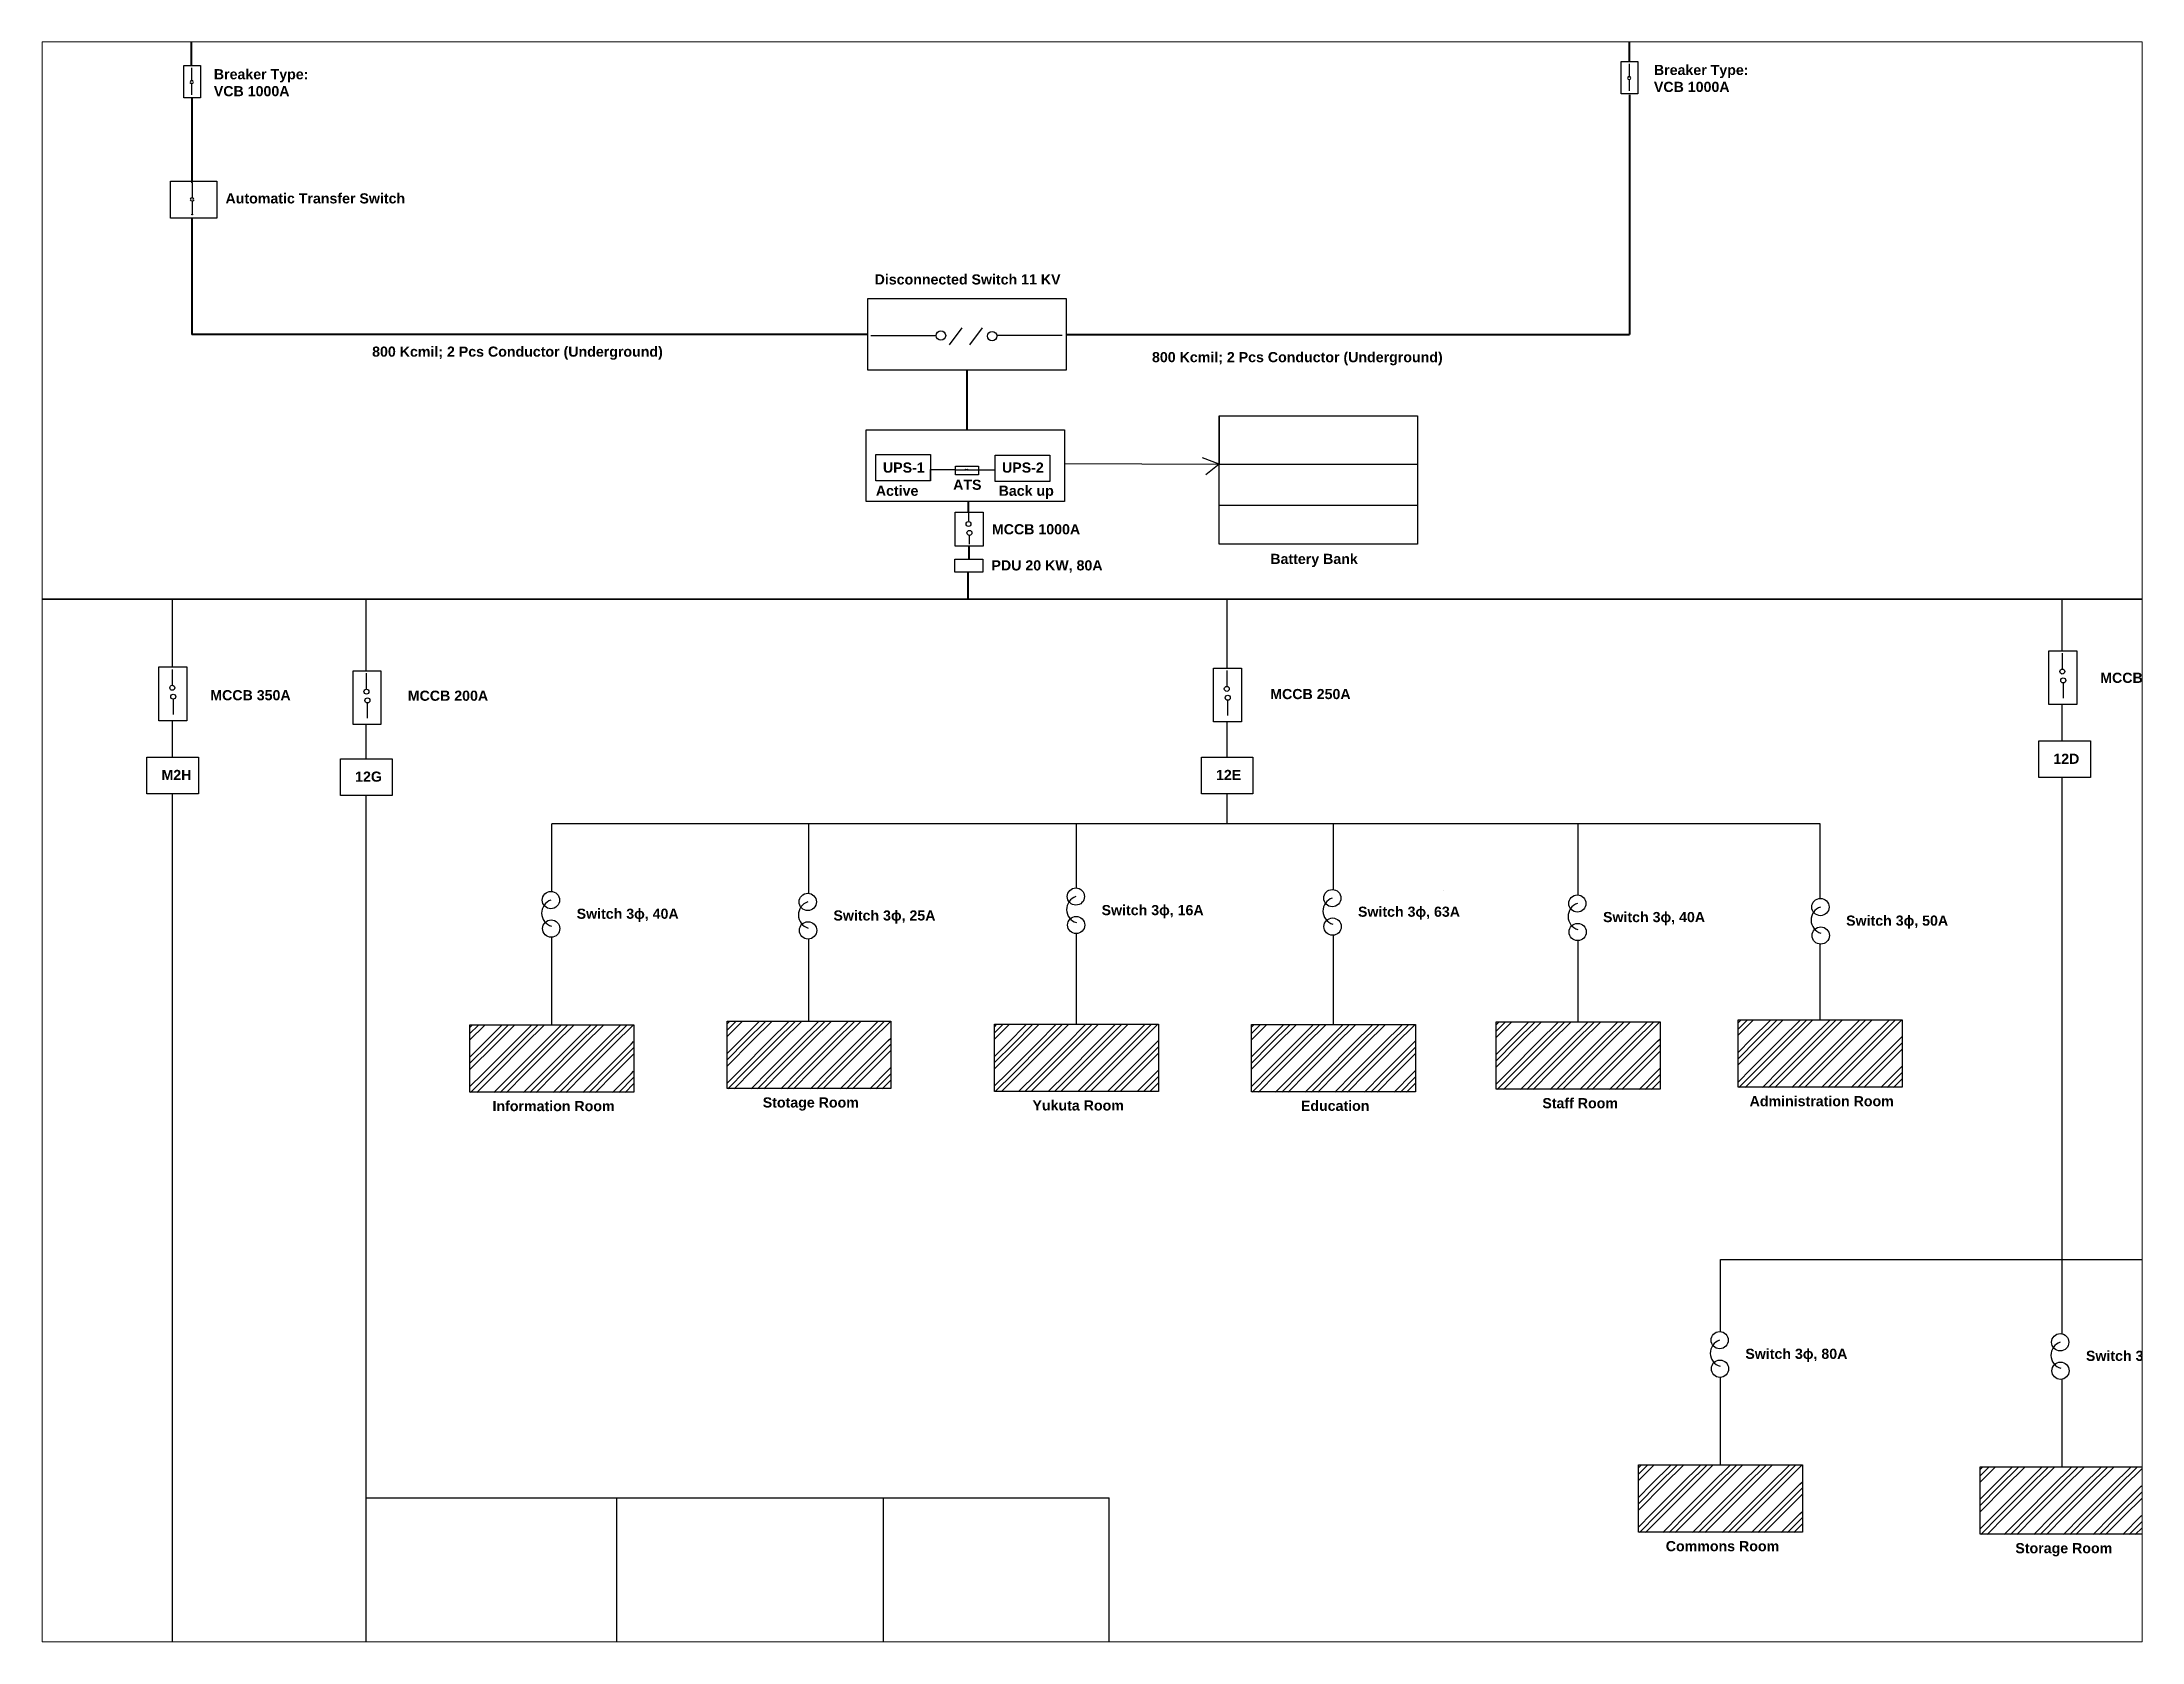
# Paper-space layout 'Layout1' of a CAD drawing. Header units: inches. Extents: x 1.05 to 9.45, y 0.8 to 7.2.
# The model-space entities are those that its viewports show. They can reach past a viewport. Long polylines and large blocks are cut down to what shows.
import ezdxf

# ---------------------------------------------------------------- set-up
doc = ezdxf.new("R2010")
doc.units = ezdxf.units.IN
doc.header["$MEASUREMENT"] = 0
doc.styles.get("Standard").update_dxf_attribs({"font": 'arialbd.ttf'})

msp = doc.modelspace()

# ---------------------------------------------------------------- hatches: boundary and pattern name
at = {"true_color": 0xc7c8ca}
h = msp.add_hatch(dxfattribs=at)
h.set_pattern_fill('GOST_GROUND', color=9, scale=2.891733)
h.set_pattern_definition([(45, (9518.717, 5986.904), (40.895287, 0), [57.83467]), (45, (9527.392, 5986.904), (40.895287, 0), [57.83467]), (45, (9536.067, 5986.904), (40.895287, 0), [57.83467])])
h.paths.add_polyline_path([(-3932.3, -1715.9), (-4158.5, -1715.9), (-4158.5, -1808.8), (-3932.3, -1808.8)])
h = msp.add_hatch(dxfattribs=at)
h.set_pattern_fill('GOST_GROUND', color=9, scale=2.891733)
h.set_pattern_definition([(45, (9873.54, 5991.866), (40.895287, 0), [57.83467]), (45, (9882.216, 5991.866), (40.895287, 0), [57.83467]), (45, (9890.89, 5991.866), (40.895287, 0), [57.83467])])
h.paths.add_polyline_path([(-3577.5, -1710.9), (-3803.7, -1710.9), (-3803.7, -1803.8), (-3577.5, -1803.8)])
h = msp.add_hatch(dxfattribs=at)
h.set_pattern_fill('GOST_GROUND', color=9, scale=2.891733)
h.set_pattern_definition([(45, (10242.328, 5987.83), (40.895287, 0), [57.83467]), (45, (10251.003, 5987.83), (40.895287, 0), [57.83467]), (45, (10259.68, 5987.83), (40.895287, 0), [57.83467])])
h.paths.add_polyline_path([(-3208.7, -1714.9), (-3434.9, -1714.9), (-3434.9, -1807.8), (-3208.7, -1807.8)])
h = msp.add_hatch(dxfattribs=at)
h.set_pattern_fill('GOST_GROUND', color=9, scale=2.891733)
h.set_pattern_definition([(45, (10596.797, 5987.253), (40.895287, 0), [57.83467]), (45, (10605.472, 5987.253), (40.895287, 0), [57.83467]), (45, (10614.147, 5987.253), (40.895287, 0), [57.83467])])
h.paths.add_polyline_path([(-2854.2, -1715.5), (-3080.4, -1715.5), (-3080.4, -1808.4), (-2854.2, -1808.4)])
h = msp.add_hatch(dxfattribs=at)
h.set_pattern_fill('GOST_GROUND', color=9, scale=2.891733)
h.set_pattern_definition([(45, (10934.677, 5990.882), (40.895287, 0), [57.83467]), (45, (10943.352, 5990.882), (40.895287, 0), [57.83467]), (45, (10952.027, 5990.882), (40.895287, 0), [57.83467])])
h.paths.add_polyline_path([(-2516.3, -1711.9), (-2742.5, -1711.9), (-2742.5, -1804.8), (-2516.3, -1804.8)])
h = msp.add_hatch(dxfattribs=at)
h.set_pattern_fill('GOST_GROUND', color=9, scale=2.891733)
h.set_pattern_definition([(45, (11268.307, 5993.722), (40.895287, 0), [57.83467]), (45, (11276.982, 5993.722), (40.895287, 0), [57.83467]), (45, (11285.657, 5993.722), (40.895287, 0), [57.83467])])
h.paths.add_polyline_path([(-2182.7, -1709), (-2408.9, -1709), (-2408.9, -1801.9), (-2182.7, -1801.9)])
h = msp.add_hatch(dxfattribs=at)
h.set_pattern_fill('GOST_GROUND', color=9, scale=2.891733)
h.set_pattern_definition([(45, (11130.96, 5379.9), (40.895287, 0), [57.83467]), (45, (11139.635, 5379.9), (40.895287, 0), [57.83467]), (45, (11148.31, 5379.9), (40.895287, 0), [57.83467])])
h.paths.add_polyline_path([(-2320.1, -2322.9), (-2546.3, -2322.9), (-2546.3, -2415.8), (-2320.1, -2415.8)])
h = msp.add_hatch(dxfattribs=at)
h.set_pattern_fill('GOST_GROUND', color=9, scale=2.891733)
h.set_pattern_definition([(45, (11601.827, 5377.066), (40.895287, 0), [57.83467]), (45, (11610.502, 5377.066), (40.895287, 0), [57.83467]), (45, (11619.177, 5377.066), (40.895287, 0), [57.83467])])
h.paths.add_polyline_path([(-1849.2, -2325.7), (-2075.4, -2325.7), (-2075.4, -2418.6), (-1849.2, -2418.6)])

# ---------------------------------------------------------------- linework, layer by layer
at = {"lineweight": 40}
for p, q in [((-4541.9, -392.4), (-4541.9, -314.3)), ((-2559.1, -315.3), (-2559.1, -387)), ((-2558.4, -433.1), (-2558.4, -763.3)), ((-4541.3, -552), (-4541.3, -436.9)), ((-4541.6, -603), (-4541.6, -763.3)), ((-3609.2, -763.3), (-4541.6, -763.3)), ((-3335.5, -763.3), (-2558.4, -763.3)), ((-3472, -895), (-3472, -813.6)), ((-3470.5, -1008.5), (-3470.5, -993.6)), ((-3469.6, -1072.8), (-3469.6, -1055.3)), ((-3470.8, -1128.7), (-3470.8, -1091.5))]:
    msp.add_line(p, q, dxfattribs=at)
for p, q in [((-4541.9, -395.5), (-4541.8, -413.2)), ((-2559.2, -390), (-2559.2, -407.8)), ((-4541.8, -417), (-4541.8, -432.7)), ((-2559.2, -411.6), (-2559.2, -427.3)), ((-4541.3, -554.4), (-4541.2, -574.9)), ((-4541.2, -579.2), (-4541.2, -597.3)), ((-4541.6, -597.7), (-4541.6, -598)), ((-3604.8, -764.9), (-3514.8, -764.9)), ((-3430.9, -764.6), (-3340.9, -764.6)), ((-3337.7, -895), (-3337.7, -941.4)), ((-3124.7, -875.5), (-3124.7, -942.4)), ((-3522.5, -965.4), (-3522.5, -949.5)), ((-3522.5, -949.5), (-3488.4, -949.5)), ((-3487.2, -950.1), (-3474.4, -950.1)), ((-3471.5, -950), (-3457.4, -950)), ((-3456.5, -950.1), (-3433.6, -950.1)), ((-3337.7, -941.4), (-3124.7, -942.4)), ((-3124.7, -942.4), (-3147.6, -933.7)), ((-3124.7, -942.4), (-3143.1, -956.9)), ((-3124.7, -942.4), (-2851, -942.4)), ((-3470.5, -1008.5), (-3470.5, -1021.1)), ((-3124.7, -1052.9), (-3124.7, -998.7)), ((-3124.7, -998.7), (-2851, -998.7)), ((-3469.2, -1040.4), (-3469.2, -1052.8)), ((-1961.8, -1203.2), (-1961.8, -1224.6)), ((-4568.7, -1225.6), (-4568.7, -1247)), ((-4300.9, -1230.8), (-4300.9, -1252.2)), ((-3114.2, -1227), (-3114.2, -1248.4)), ((-1960.5, -1243.8), (-1960.5, -1265.3)), ((-4567.4, -1266.3), (-4567.4, -1287.7)), ((-4299.6, -1271.5), (-4299.6, -1292.9)), ((-3112.9, -1267.7), (-3112.9, -1289.1)), ((-2815.3, -1530.2), (-2815.3, -1530.2))]:
    msp.add_line(p, q)
at = {"lineweight": 35}
msp.add_line((-5806.1, -1128.7), (-1135.4, -1128.7), dxfattribs=at)
at = {"lineweight": 30}
for p, q in [((-4568, -1222), (-4568, -1128.7)), ((-4301, -1227.3), (-4301, -1128.7)), ((-3113.5, -1223.5), (-3113.5, -1128.7)), ((-1962, -1199.6), (-1962, -1128.7)), ((-1962, -1323.9), (-1962, -1273.9)), ((-4568, -1346.3), (-4568, -1296.3)), ((-4301, -1348.6), (-4301, -1301.5)), ((-3113.5, -1346.3), (-3113.5, -1297.8)), ((-1962, -2141.9), (-1962, -1374.6)), ((-4568, -3246.2), (-4568, -1396.9)), ((-4301, -2658.4), (-4301, -1399.2)), ((-3113.5, -1438.2), (-3113.5, -1396.9)), ((-2295.5, -1438.2), (-4045.1, -1438.2)), ((-4045.1, -1531.8), (-4045.1, -1438.2)), ((-3690.3, -1534.4), (-3690.3, -1438.2)), ((-3321.5, -1526.9), (-3321.5, -1438.2)), ((-2967, -1529.1), (-2967, -1438.2)), ((-2629.2, -1536.5), (-2629.2, -1438.2)), ((-2295.5, -1541.3), (-2295.5, -1438.2)), ((-3321.5, -1714.8), (-3321.5, -1589.9)), ((-2967, -1715.4), (-2967, -1592)), ((-4045.1, -1715.7), (-4045.1, -1594.8)), ((-3690.3, -1710.7), (-3690.3, -1597.2)), ((-2629.2, -1711.7), (-2629.2, -1599.4)), ((-2295.5, -1708.9), (-2295.5, -1604.3)), ((-2432.9, -2039.3), (-1513.8, -2039.3)), ((-2432.9, -2138.9), (-2432.9, -2039.3)), ((-2432.9, -2322.7), (-2432.9, -2201.8)), ((-1962, -2325.5), (-1962, -2204.5)), ((-4301, -2368.3), (-3276.3, -2368.3)), ((-3955.2, -2662.3), (-3955.2, -2368.3)), ((-3587.7, -2662.3), (-3587.7, -2368.3)), ((-3276.3, -2662.5), (-3276.3, -2368.3))]:
    msp.add_line(p, q, dxfattribs=at)
for points in [[(-4552.6, -392.4), (-4529.6, -392.4), (-4529.6, -436.9), (-4552.6, -436.9)], [(-2570, -387), (-2546.9, -387), (-2546.9, -431.5), (-2570, -431.5)], [(-4570.9, -552), (-4507, -552), (-4507, -603), (-4570.9, -603)], [(-3609.2, -714), (-3335.5, -714), (-3335.5, -812.6), (-3609.2, -812.6)], [(-3611.4, -895), (-3337.7, -895), (-3337.7, -993.6), (-3611.4, -993.6)], [(-3124.7, -875.5), (-2851, -875.5), (-2851, -1052.9), (-3124.7, -1052.9)], [(-3598.2, -929.2), (-3522.5, -929.2), (-3522.5, -965.4), (-3598.2, -965.4)], [(-3488.4, -945.2), (-3456.5, -945.2), (-3456.5, -956.9), (-3488.4, -956.9)], [(-3433.6, -930.1), (-3358, -930.1), (-3358, -966.3), (-3433.6, -966.3)], [(-3488.7, -1008.5), (-3450.3, -1008.5), (-3450, -1055.3), (-3488.5, -1055.3)], [(-3489, -1073.2), (-3450.6, -1073.2), (-3450.6, -1091.3), (-3489, -1091.3)], [(-1980, -1199.6), (-1941.6, -1199.6), (-1941.6, -1273.9), (-1980, -1273.9)], [(-4586.9, -1222), (-4548.5, -1222), (-4548.5, -1296.3), (-4586.9, -1296.3)], [(-4319.1, -1227.3), (-4280.7, -1227.3), (-4280.7, -1301.5), (-4319.1, -1301.5)], [(-3132.4, -1223.5), (-3093.9, -1223.5), (-3093.9, -1297.8), (-3132.4, -1297.8)], [(-1994.1, -1323.9), (-1922.9, -1323.9), (-1922.9, -1374.6), (-1994.1, -1374.6)], [(-4603.6, -1346.3), (-4532.3, -1346.3), (-4532.3, -1396.9), (-4603.6, -1396.9)], [(-4336.5, -1348.6), (-4265.2, -1348.6), (-4265.2, -1399.2), (-4336.5, -1399.2)], [(-3149.1, -1346.3), (-3077.9, -1346.3), (-3077.9, -1396.9), (-3149.1, -1396.9)], [(-2408.6, -1708.9), (-2182.4, -1708.9), (-2182.4, -1801.8), (-2408.6, -1801.8)], [(-4158.2, -1715.7), (-3932, -1715.7), (-3932, -1808.6), (-4158.2, -1808.6)], [(-3803.4, -1710.7), (-3577.2, -1710.7), (-3577.2, -1803.6), (-3803.4, -1803.6)], [(-3434.6, -1714.8), (-3208.4, -1714.8), (-3208.4, -1807.7), (-3434.6, -1807.7)], [(-3080.1, -1715.4), (-2853.9, -1715.4), (-2853.9, -1808.3), (-3080.1, -1808.3)], [(-2742.3, -1711.7), (-2516.1, -1711.7), (-2516.1, -1804.6), (-2742.3, -1804.6)], [(-2546, -2322.7), (-2319.8, -2322.7), (-2319.8, -2415.6), (-2546, -2415.6)], [(-2075.1, -2325.5), (-1848.9, -2325.5), (-1848.9, -2418.4), (-2075.1, -2418.4)]]:
    msp.add_lwpolyline(points, close=True)
for points in [[(-3479.6, -754.2), (-3497.1, -777.6)], [(-3451.4, -754.5), (-3468.9, -777.8)]]:
    msp.add_lwpolyline(points)
for centre, radius in [((-4541.3, -553.9), 0.472), ((-4541.2, -597.9), 0.472), ((-3508.3, -764.9), 6.53), ((-3437.7, -765.7), 6.53), ((-3474.4, -950.1), 0.73), ((-3471.9, -950.1), 0.73), ((-3470.3, -1024.9), 3.44), ((-3469, -1037.1), 3.44), ((-1961.6, -1228.4), 3.44), ((-1960.3, -1240.6), 3.44), ((-4568.5, -1250.8), 3.44), ((-4567.2, -1263), 3.44), ((-4300.7, -1256.1), 3.44), ((-4299.4, -1268.2), 3.44), ((-3114, -1252.3), 3.44), ((-3112.7, -1264.5), 3.44), ((-4046.3, -1543.6), 11.9), ((-3692, -1546.1), 11.9), ((-3322.2, -1538.7), 11.9), ((-2968.5, -1540.9), 11.9), ((-2630.5, -1548.3), 11.9), ((-2295.2, -1553.2), 11.9), ((-4045.9, -1582.9), 11.9), ((-3691.6, -1585.4), 11.9), ((-3321.8, -1578), 11.9), ((-2968.1, -1580.2), 11.9), ((-2630.1, -1587.6), 11.9), ((-2294.8, -1592.5), 11.9), ((-2434.2, -2150.6), 11.9), ((-1964.5, -2153.5), 11.9), ((-2433.8, -2190), 11.9), ((-1964.1, -2192.8), 11.9)]:
    msp.add_circle(centre, radius)
for centre, radius, start, end in [((-4541.8, -415.7), 2.44, 21.048, 157.3628), ((-4541.7, -414.1), 2.94, 213.8852, 324.6283), ((-2559, -408.7), 2.94, 213.8852, 324.6283), ((-2559.2, -410.3), 2.44, 21.048, 157.3628), ((-4541.1, -575.9), 3.39, 213.8852, 324.6283), ((-4541.2, -577.7), 2.81, 21.048, 157.3628), ((-4040.2, -1561.5), 18.9, 108.6696, 253.4394), ((-3686, -1564), 18.9, 108.6696, 253.4394), ((-3316.1, -1556.6), 18.9, 108.6696, 253.4394), ((-2962.5, -1558.7), 18.9, 108.6696, 253.4394), ((-2624.4, -1566.1), 18.9, 108.6696, 253.4394), ((-2289.2, -1571.1), 18.9, 108.6696, 253.4394), ((-2428.2, -2168.5), 18.9, 108.6696, 253.4394), ((-1958.4, -2171.3), 18.9, 108.6696, 253.4394)]:
    msp.add_arc(centre, radius, start, end)

# ---------------------------------------------------------------- texts
msp.add_text('G', height=1.3).set_placement((-4541.8, -577.8))
at = {"char_height": 14, "attachment_point": 1}
for s, insert, width in [('Breaker Type: \\PVCB 1000A', (-4511.2, -397.5), 133.736), ('Breaker Type: \\PVCB 1000A', (-2524.9, -391.6), 133.736), ('Automatic Transfer Switch', (-4495.1, -568.7), 264.201), ('Disconnected Switch 11 KV', (-3599.8, -680.5), 258.799), ('\\pxt20;800 Kcmil; 2 Pcs Conductor (Underground)', (-4292.9, -780.1), 406.741), ('\\pxt20;800 Kcmil; 2 Pcs Conductor (Underground)', (-3217.2, -787.7), 406.741), ('UPS-1', (-3588.3, -940), 250.55), ('UPS-2', (-3424.1, -940), 250.55), ('Active', (-3598.1, -972), 250.55), ('ATS', (-3491.5, -963.7), 250.55), ('Back up', (-3428.7, -972), 250.55), ('PDU 20 KW, 80A', (-3438.6, -1074.9), 250.55)]:
    msp.add_mtext(s, dxfattribs=dict(at, insert=insert, width=width))
for s, width, heights, insert in [('MCCB 1000A', 166.994, [18.5], (-3438, -1025.1)), ('Battery Bank', 166.994, [18.5], (-3054, -1066)), ('MCCB 200A', 114.192, [16.5], (-1909.3, -1230)), ('MCCB 350A', 114.192, [16.5], (-4516.1, -1254)), ('MCCB 200A', 114.192, [16.5], (-4243.7, -1254.7)), ('MCCB 250A', 114.192, [16.5], (-3054.1, -1252.4)), ('12D', 40.822, [14.6], (-1974, -1341.7)), ('M2H', 40.822, [14.6], (-4583.4, -1364)), ('12G', 40.822, [14.6], (-4316.3, -1366.3)), ('12E', 40.822, [14.6], (-3128.9, -1364)), ('Switch 3ϕ, 40A', 160.534, [16.8], (-4010.8, -1555.4)), ('Switch 3ϕ, 25A', 160.534, [16.8], (-3656.6, -1557.8)), ('Switch 3ϕ, 16A', 160.534, [16.8], (-3286.7, -1550.4)), ('Switch 3ϕ, 63A', 160.534, [16.8], (-2933.1, -1552.6)), ('Switch 3ϕ, 40A', 160.534, [16.8], (-2595.1, -1560)), ('Switch 3ϕ, 50A', 160.534, [16.8], (-2259.8, -1564.9)), ('\\pxqc;Information Room', 186.514, [19.3], (-4135.9, -1820.7)), ('\\pxqc;Stotage Room', 186.514, [19.3], (-3781.1, -1815.7)), ('\\pxqc;Yukuta Room', 186.514, [19.3], (-3412.3, -1819.8)), ('\\pxqc;Education', 186.514, [19.3], (-3057.8, -1820.3)), ('\\pxqc;Staff Room', 186.514, [19.3], (-2719.9, -1816.7)), ('\\pxqc;Administration Room', 224.019, [14.6], (-2405.5, -1813.9)), ('Switch 3ϕ, 80A', 160.534, [16.8], (-2398.8, -2162.4)), ('Switch 3ϕ, 40A', 160.534, [16.8], (-1929, -2165.2)), ('\\pxqc;Commons Room', 186.514, [19.3], (-2523.6, -2427.7)), ('\\pxqc;Storage Room', 186.514, [19.3], (-2052.8, -2430.5))]:
    msp.add_mtext_dynamic_manual_height_columns(s, width=width, gutter_width=45.3, heights=heights, dxfattribs=dict(at, insert=insert))

psp = doc.layouts.get("Layout1")

# ---------------------------------------------------------------- viewports
at = {"layer": '0'}
psp.add_viewport(center=(5.25, 4), size=(8.4, 6.4), view_center_point=(-3299.9566, -1463.4786), view_height=2206.886766, dxfattribs=at)

doc.saveas('drawing.dxf')
